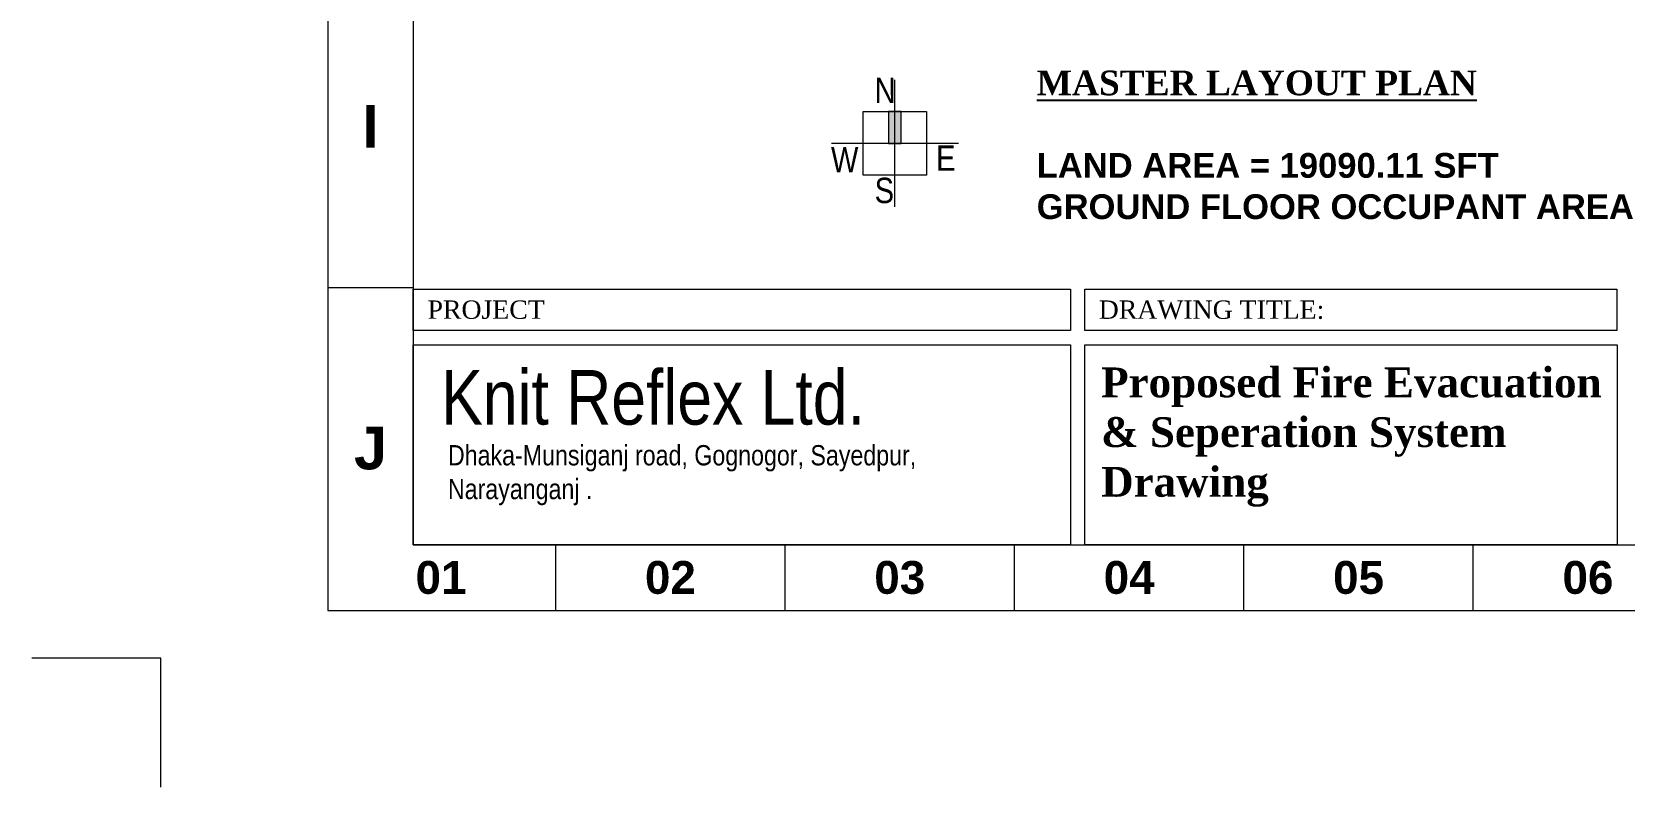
# Model space of a CAD drawing. Header units: inches. Extents: x -250485 to 735580, y -140410 to 288049.
# Drawn here: x 14562 to 16110, y 20488 to 21222 of the extents above; entities that cross this region are included whole.
import ezdxf

# ---------------------------------------------------------------- set-up
doc = ezdxf.new("R2010")
doc.units = ezdxf.units.IN
doc.header["$MEASUREMENT"] = 0
doc.layers.get('0').update_dxf_attribs({"lineweight": 0})
doc.layers.get('Defpoints').update_dxf_attribs({"lineweight": 0})
for name, color, linetype, lineweight in [('DIM PC Intrnl', 96, 'Continuous', 9), ('DIM.', 251, 'Continuous', 5), ('Inline', 7, 'Continuous', 0), ('Outline', 7, 'Continuous', 0), ('Scale', 7, 'Continuous', 0), ('Scale_Text', 7, 'Continuous', 0), ('TEX', 7, 'Continuous', 0), ('Text', 7, 'Continuous', 0), ('TEXT_TITLEBOX', 7, 'Continuous', 13), ('Titelblk', 7, 'Continuous', 25), ('TITLE', 7, 'Continuous', 20)]:
    doc.layers.add(name, color=color, linetype=linetype, lineweight=lineweight)
doc.styles.add('MONOTEXT', font='txt')
doc.styles.add('ROMANS', font='arial.ttf')
doc.styles.add('SHT-TEXT-1', font='times.ttf', dxfattribs={"height": 12})
doc.styles.get("Standard").update_dxf_attribs({"font": 'arialbd.ttf', "height": 24})
doc.styles.add('TEXT', font='arial.ttf')

# ---------------------------------------------------------------- blocks, each defined once
blk = doc.blocks.new('JKLKL')
blk.add_hatch(color=8).paths.add_polyline_path([(64065.5, -20889.1), (64056.6, -20889.1), (64056.6, -20911.3), (64065.5, -20911.3)])
at = {"color": 8}
for points in [[(64061, -20955.6), (64061, -20911.3), (64061, -20867)], [(64105.4, -20911.3), (64061, -20911.3), (64016.7, -20911.3)]]:
    blk.add_lwpolyline(points, dxfattribs=at)
for points in [[(64083.2, -20933.4), (64038.9, -20933.4), (64038.9, -20889.1), (64083.2, -20889.1)], [(64065.5, -20889.1), (64056.6, -20889.1), (64056.6, -20911.3), (64065.5, -20911.3)]]:
    blk.add_lwpolyline(points, close=True, dxfattribs=at)
blk = doc.blocks.new('FFF')
at = {"layer": 'TEX', "xscale": 0.6138615492382087, "yscale": 0.6138615492382087, "zscale": 0.6138615492382087}
blk.add_blockref('JKLKL', (-98055.84, 45703.59), dxfattribs=at)
at = {"layer": 'TEX', "char_height": 10.8779, "attachment_point": 1, "style": 'ROMANS'}
for s, insert in [('{\\fArial Narrow|b0|i0|c0|p34;N}', (-58739.9, 32895.04)), ('{\\fArial Narrow|b0|i0|c0|p34;W}', (-58758.61, 32865.41)), ('{\\fArial Narrow|b0|i0|c0|p34;E}', (-58713.58, 32866.05)), ('{\\fArial Narrow|b0|i0|c0|p34;S}', (-58739.9, 32852.22))]:
    blk.add_mtext(s, dxfattribs=dict(at, insert=insert))
blk = doc.blocks.new('PAGE')
at = {"layer": 'Inline', "color": 252, "lineweight": 15}
blk.add_lwpolyline([(178051640.63, 22656441.11), (178051640.63, 22657235.79), (178050505.36, 22657235.79), (178050505.36, 22656441.11)], close=True, dxfattribs=at)
at = {"layer": 'Outline', "color": 252, "lineweight": 15}
blk.add_line((178050483.42, 22656424.24), (178051662.57, 22656424.24), dxfattribs=at)
blk.add_lwpolyline([(178050483.42, 22657252.66), (178050483.42, 22656424.24)], dxfattribs=at)
at = {"layer": 'Scale', "color": 252, "lineweight": 9}
for p, q in [((178050483.42, 22656507.32), (178050505.36, 22656507.32)), ((178050542.02, 22656424.24), (178050542.02, 22656441.11)), ((178050601.02, 22656424.24), (178050601.02, 22656441.11)), ((178050660.01, 22656424.24), (178050660.01, 22656441.11)), ((178050719.01, 22656424.24), (178050719.01, 22656441.11)), ((178050778.01, 22656424.24), (178050778.01, 22656441.11))]:
    blk.add_line(p, q, dxfattribs=at)
at = {"layer": 'Scale_Text', "color": 252, "lineweight": 13, "attachment_point": 5}
for s, insert, char_height, width in [('I', (178050494.39, 22656548.71), 10.97, 8.3603), ('J', (178050494.39, 22656465.93), 10.97, 8.3603), ('01', (178050512.52, 22656432.67), 8.435, 2.5102), ('02', (178050571.52, 22656432.67), 8.435, 2.5102), ('03', (178050630.51, 22656432.67), 8.435, 2.5102), ('04', (178050689.51, 22656432.67), 8.435, 2.5102), ('05', (178050748.51, 22656432.67), 8.435, 2.5102), ('06', (178050807.51, 22656432.67), 8.435, 2.5102)]:
    blk.add_mtext(s, dxfattribs=dict(at, insert=insert, char_height=char_height, width=width))
blk = doc.blocks.new('Title')
at = {"layer": 'Defpoints', "color": 1, "ltscale": 10}
blk.add_lwpolyline([(-102338.3, -88042.4), (-102338.3, -87942.4), (-102438.3, -87942.4)], dxfattribs=at)
at = {"layer": 'Titelblk', "color": 3, "linetype": 'Continuous', "lineweight": 0, "xscale": 3.014611567961765, "yscale": 3.014611567959946, "zscale": 3.014611567966516}
blk.add_blockref('PAGE', (-536855255.8, -68388224), dxfattribs=at)

msp = doc.modelspace()

# ---------------------------------------------------------------- linework, layer by layer
at = {"layer": 'TEXT_TITLEBOX'}
for p, q in [((14933, 20932.2), (14933, 20972.2)), ((14933, 20972.2), (15571.9, 20972.2)), ((15571.9, 20972.2), (15571.9, 20932.2)), ((15585.9, 20932.2), (15585.9, 20972.2)), ((15585.9, 20972.2), (16103.3, 20972.2)), ((16103.3, 20972.2), (16103.3, 20932.2)), ((15571.9, 20932.2), (14933, 20932.2)), ((16103.3, 20932.2), (15585.9, 20932.2)), ((14933, 20723.8), (14933, 20918.2)), ((14933, 20918.2), (15571.9, 20918.2)), ((15571.9, 20918.2), (15571.9, 20723.8)), ((15585.9, 20723.8), (15585.9, 20918.2)), ((15585.9, 20918.2), (16103.4, 20918.2)), ((16103.4, 20918.2), (16103.4, 20723.8)), ((15571.9, 20723.8), (14933, 20723.8)), ((16103.4, 20723.8), (15585.9, 20723.8))]:
    msp.add_line(p, q, dxfattribs=at)

# ---------------------------------------------------------------- block references
at = {"layer": 'DIM PC Intrnl', "lineweight": 25, "xscale": 2.269230061210692, "yscale": 2.269230061210692, "zscale": 2.269230061225045}
msp.add_blockref('FFF', (148676, -53468.6, -48.6), dxfattribs=at)
at = {"layer": 'TITLE', "xscale": 1.253909077960998, "yscale": 1.253909077960998, "zscale": 1.253909067584736}
msp.add_blockref('Title', (143010.6, 130885.4), dxfattribs=at)

# ---------------------------------------------------------------- texts
at = {"lineweight": 25, "insert": (15539.2, 21112.5, -48.6), "char_height": 24.057, "width": 927.092, "attachment_point": 4}
msp.add_mtext('{\\fTimes New Roman|b1|i0|c0|p18;\\LMASTER LAYOUT PLAN\\P\\l\\P}LAND AREA = 19090.11 SFT\\PGROUND FLOOR OCCUPANT AREA = 14068.68 SFT ', dxfattribs=at)
at = {"color": 7, "insert": (15601.8, 20828.5), "char_height": 29, "width": 512.592, "attachment_point": 4}
msp.add_mtext('{\\fTimes New Roman|b1|i0|c0|p18;Proposed Fire Evacuation \\P& Seperation System \\PDrawing}', dxfattribs=at)
at = {"layer": 'DIM.', "color": 5, "lineweight": 13, "insert": (15166.2, 20822.6), "char_height": 53.028, "width": 1436.408, "attachment_point": 5, "style": 'TEXT'}
msp.add_mtext('{\\fArial Narrow|b0|i0|c0|p34;Knit Reflex Ltd.\\C256;\\P\\pt19.90469;\\fSwis721 BT|b1|i0|c0|p34;\\C7; }', dxfattribs=at)
at = {"layer": 'Text', "color": 56, "insert": (14966.8, 20791.5), "char_height": 19.696, "width": 755.034, "attachment_point": 4, "style": 'MONOTEXT'}
msp.add_mtext('{\\fArial Narrow|b0|i0|c0|p34;\\C7;Dhaka-Munsiganj road, Gognogor, Sayedpur, \\PNarayanganj .}', dxfattribs=at)
at = {"layer": 'TEXT_TITLEBOX', "lineweight": 25, "style": 'SHT-TEXT-1'}
for s, height, p in [('PROJECT', 17.85, (14947, 20943.5)), ('DRAWING TITLE:', 17.847, (15599.5, 20943.5))]:
    msp.add_text(s, height=height, dxfattribs=at).set_placement(p)

doc.saveas('drawing.dxf')
